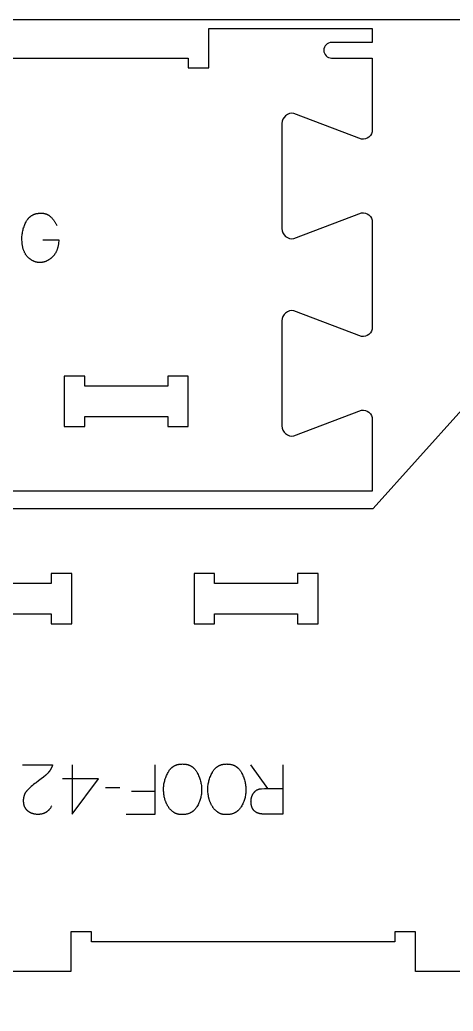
# Model space of a CAD drawing. Extents: x 0 to 4485, y 0 to 17041.
# Drawn here: x 990 to 1254, y 11293 to 11896 of the extents above; entities that cross this region are included whole.
import ezdxf

# ---------------------------------------------------------------- set-up
doc = ezdxf.new("R2010")
doc.units = 0
for name, color, linetype in [('0_SHEET_SPRUCEPLY_2440X122', 1, 'CONTINUOUS'), ('1_ANYTOOL_1MMDEEP_LABELS_S', 2, 'CONTINUOUS'), ('3_ANYTOOL_CUTTHROUGH_INSID', 4, 'CONTINUOUS'), ('4_ANYTOOL_CUTTHROUGH_OUTSI', 5, 'CONTINUOUS')]:
    doc.layers.add(name, color=color, linetype=linetype)

msp = doc.modelspace()

# ---------------------------------------------------------------- linework, layer by layer
at = {"layer": '0_SHEET_SPRUCEPLY_2440X122'}
msp.add_lwpolyline([(371.7, 11895.62), (371.7, 10675.62), (2811.7, 10675.62), (2811.7, 11895.62)], close=True, dxfattribs=at)
at = {"layer": '1_ANYTOOL_1MMDEEP_LABELS_S', "color": 2}
for points in [[(1004.24, 11761.84), (1014.01, 11761.8), (1013.98, 11760.97), (1013.91, 11760.17), (1013.87, 11759.78), (1013.83, 11759.39), (1013.77, 11759.01), (1013.71, 11758.64), (1013.65, 11758.27), (1013.57, 11757.91), (1013.49, 11757.55), (1013.41, 11757.21), (1013.32, 11756.86), (1013.22, 11756.53), (1013.11, 11756.2), (1013, 11755.88), (1012.88, 11755.56), (1012.75, 11755.25), (1012.62, 11754.94), (1012.48, 11754.65), (1012.34, 11754.35), (1012.18, 11754.07), (1012.03, 11753.79), (1011.86, 11753.52), (1011.69, 11753.25), (1011.51, 11752.99), (1011.33, 11752.73), (1011.13, 11752.49), (1010.94, 11752.24), (1010.73, 11752.01), (1010.52, 11751.78), (1010.3, 11751.56), (1010.08, 11751.34), (1009.86, 11751.13), (1009.63, 11750.93), (1009.41, 11750.73), (1009.18, 11750.54), (1008.96, 11750.36), (1008.73, 11750.19), (1008.5, 11750.02), (1008.27, 11749.86), (1008.03, 11749.7), (1007.8, 11749.55), (1007.56, 11749.41), (1007.33, 11749.27), (1007.09, 11749.15), (1006.85, 11749.03), (1006.61, 11748.91), (1006.37, 11748.8), (1006.13, 11748.7), (1005.89, 11748.61), (1005.64, 11748.52), (1005.39, 11748.44), (1005.15, 11748.37), (1004.9, 11748.3), (1004.65, 11748.24), (1004.4, 11748.19), (1004.15, 11748.14), (1003.89, 11748.1), (1003.64, 11748.07), (1003.38, 11748.04), (1003.13, 11748.02), (1002.87, 11748.01), (1002.61, 11748), (1002.35, 11748), (1002.09, 11748.01), (1001.84, 11748.02), (1001.58, 11748.05), (1001.33, 11748.07), (1001.08, 11748.11), (1000.83, 11748.15), (1000.58, 11748.2), (1000.33, 11748.26), (1000.08, 11748.33), (999.84, 11748.4), (999.59, 11748.47), (999.35, 11748.56), (999.11, 11748.65), (998.87, 11748.75), (998.64, 11748.86), (998.4, 11748.97), (998.16, 11749.09), (997.93, 11749.22), (997.7, 11749.35), (997.47, 11749.49), (997.24, 11749.64), (997.01, 11749.8), (996.78, 11749.96), (996.56, 11750.13), (996.34, 11750.31), (996.11, 11750.49), (995.89, 11750.68), (995.67, 11750.88), (995.46, 11751.08), (995.24, 11751.3), (995.02, 11751.51), (994.81, 11751.74), (994.61, 11751.97), (994.41, 11752.22), (994.22, 11752.46), (994.04, 11752.72), (993.86, 11752.99), (993.69, 11753.26), (993.52, 11753.54), (993.37, 11753.82), (993.22, 11754.12), (993.07, 11754.42), (992.94, 11754.73), (992.8, 11755.05), (992.68, 11755.37), (992.56, 11755.71), (992.45, 11756.05), (992.35, 11756.39), (992.25, 11756.75), (992.16, 11757.11), (992.08, 11757.48), (992, 11757.86), (991.93, 11758.25), (991.87, 11758.64), (991.81, 11759.04), (991.76, 11759.45), (991.72, 11759.87), (991.65, 11760.73), (991.61, 11761.61), (991.6, 11762.53), (991.61, 11763.21), (991.64, 11763.88), (991.69, 11764.56), (991.76, 11765.22), (991.86, 11765.89), (991.97, 11766.55), (992.11, 11767.21), (992.27, 11767.87), (992.44, 11768.52), (992.64, 11769.17), (992.86, 11769.82), (993.1, 11770.46), (993.36, 11771.1), (993.65, 11771.74), (993.95, 11772.38), (994.27, 11773.01), (994.45, 11773.32), (994.62, 11773.62), (994.81, 11773.91), (995, 11774.19), (995.2, 11774.46), (995.3, 11774.59), (995.41, 11774.72), (995.51, 11774.85), (995.62, 11774.97), (995.73, 11775.09), (995.84, 11775.21), (995.96, 11775.33), (996.07, 11775.44), (996.19, 11775.55), (996.31, 11775.66), (996.43, 11775.77), (996.55, 11775.87), (996.67, 11775.98), (996.8, 11776.08), (996.93, 11776.17), (997.06, 11776.27), (997.19, 11776.36), (997.32, 11776.45), (997.45, 11776.54), (997.59, 11776.62), (997.73, 11776.7), (997.87, 11776.78), (998.01, 11776.86), (998.15, 11776.94), (998.3, 11777.01), (998.45, 11777.08), (998.6, 11777.15), (998.75, 11777.21), (998.9, 11777.27), (999.05, 11777.33), (999.21, 11777.39), (999.37, 11777.45), (999.69, 11777.55), (1000.02, 11777.64), (1000.35, 11777.73), (1000.7, 11777.8), (1001.05, 11777.87), (1001.4, 11777.92), (1001.77, 11777.96), (1002.14, 11778), (1002.52, 11778.02), (1002.9, 11778.04), (1003.3, 11778.04), (1003.52, 11778.04), (1003.74, 11778.03), (1003.96, 11778.02), (1004.17, 11778.01), (1004.39, 11777.99), (1004.6, 11777.96), (1004.81, 11777.93), (1005.01, 11777.9), (1005.21, 11777.86), (1005.41, 11777.82), (1005.61, 11777.77), (1005.81, 11777.72), (1006, 11777.67), (1006.19, 11777.61), (1006.37, 11777.54), (1006.56, 11777.48), (1006.74, 11777.4), (1006.92, 11777.32), (1007.1, 11777.24), (1007.27, 11777.16), (1007.44, 11777.06), (1007.61, 11776.97), (1007.77, 11776.87), (1007.94, 11776.77), (1008.1, 11776.66), (1008.25, 11776.54), (1008.41, 11776.43), (1008.56, 11776.3), (1008.71, 11776.18), (1008.86, 11776.05), (1009, 11775.91), (1009.15, 11775.77), (1009.42, 11775.49), (1009.7, 11775.19), (1009.96, 11774.9), (1010.22, 11774.6), (1010.47, 11774.29), (1010.72, 11773.98), (1010.95, 11773.67), (1011.19, 11773.35), (1011.41, 11773.03), (1011.63, 11772.7), (1011.84, 11772.36), (1012.05, 11772.03), (1012.25, 11771.68), (1012.44, 11771.34), (1012.63, 11770.99), (1012.81, 11770.63)], [(991.95, 11442.51), (1010.25, 11442.47), (1010.11, 11442.01), (1010.03, 11441.79), (1009.95, 11441.57), (1009.86, 11441.35), (1009.77, 11441.13), (1009.68, 11440.92), (1009.58, 11440.7), (1009.48, 11440.49), (1009.38, 11440.29), (1009.27, 11440.08), (1009.16, 11439.88), (1009.05, 11439.68), (1008.93, 11439.48), (1008.81, 11439.28), (1008.68, 11439.09), (1008.56, 11438.9), (1008.42, 11438.71), (1008.29, 11438.52), (1008.15, 11438.34), (1008.01, 11438.16), (1007.86, 11437.98), (1007.71, 11437.8), (1007.56, 11437.63), (1007.4, 11437.46), (1007.24, 11437.29), (1007.08, 11437.12), (1006.91, 11436.95), (1006.74, 11436.79), (1006.56, 11436.63), (1006.2, 11436.32), (1004.73, 11435.1), (1003.24, 11433.91), (1001.73, 11432.76), (1000.2, 11431.63), (999.45, 11431.07), (998.72, 11430.5), (998, 11429.92), (997.32, 11429.33), (996.65, 11428.74), (996, 11428.14), (995.38, 11427.53), (994.78, 11426.91), (994.64, 11426.76), (994.5, 11426.6), (994.36, 11426.44), (994.23, 11426.27), (994.1, 11426.11), (993.98, 11425.94), (993.86, 11425.77), (993.75, 11425.6), (993.64, 11425.42), (993.54, 11425.25), (993.44, 11425.07), (993.35, 11424.89), (993.26, 11424.7), (993.17, 11424.52), (993.09, 11424.33), (993.01, 11424.14), (992.94, 11423.94), (992.88, 11423.75), (992.81, 11423.55), (992.76, 11423.35), (992.7, 11423.15), (992.66, 11422.95), (992.61, 11422.74), (992.57, 11422.53), (992.54, 11422.32), (992.51, 11422.11), (992.48, 11421.89), (992.46, 11421.68), (992.45, 11421.46), (992.43, 11421.23), (992.43, 11421.01), (992.42, 11420.78), (992.43, 11420.53), (992.43, 11420.29), (992.45, 11420.05), (992.46, 11419.81), (992.49, 11419.57), (992.51, 11419.34), (992.55, 11419.11), (992.58, 11418.89), (992.62, 11418.67), (992.67, 11418.45), (992.72, 11418.24), (992.78, 11418.03), (992.84, 11417.83), (992.91, 11417.63), (992.98, 11417.43), (993.06, 11417.24), (993.14, 11417.05), (993.22, 11416.86), (993.32, 11416.68), (993.41, 11416.5), (993.51, 11416.33), (993.62, 11416.16), (993.73, 11415.99), (993.85, 11415.83), (993.97, 11415.67), (994.09, 11415.51), (994.22, 11415.36), (994.36, 11415.21), (994.5, 11415.07), (994.65, 11414.93), (994.8, 11414.79), (994.95, 11414.66), (995.11, 11414.53), (995.27, 11414.4), (995.44, 11414.28), (995.61, 11414.16), (995.78, 11414.05), (995.95, 11413.94), (996.12, 11413.84), (996.3, 11413.74), (996.48, 11413.64), (996.66, 11413.55), (996.85, 11413.46), (997.04, 11413.38), (997.23, 11413.3), (997.42, 11413.22), (997.62, 11413.15), (997.81, 11413.08), (998.01, 11413.02), (998.22, 11412.96), (998.42, 11412.9), (998.63, 11412.85), (998.84, 11412.8), (999.06, 11412.76), (999.27, 11412.72), (999.49, 11412.69), (999.72, 11412.66), (999.94, 11412.63), (1000.17, 11412.61), (1000.4, 11412.59), (1000.63, 11412.57), (1000.86, 11412.56), (1001.34, 11412.56), (1001.71, 11412.56), (1002.07, 11412.58), (1002.42, 11412.6), (1002.77, 11412.64), (1003.11, 11412.68), (1003.44, 11412.73), (1003.77, 11412.8), (1004.09, 11412.87), (1004.4, 11412.96), (1004.56, 11413), (1004.71, 11413.05), (1004.86, 11413.1), (1005.01, 11413.16), (1005.16, 11413.21), (1005.3, 11413.27), (1005.45, 11413.33), (1005.59, 11413.4), (1005.73, 11413.46), (1005.87, 11413.53), (1006.01, 11413.6), (1006.15, 11413.68), (1006.28, 11413.75), (1006.42, 11413.83), (1006.55, 11413.91), (1006.68, 11413.99), (1006.81, 11414.08), (1006.93, 11414.17), (1007.06, 11414.26), (1007.18, 11414.35), (1007.31, 11414.45), (1007.43, 11414.55), (1007.54, 11414.65), (1007.66, 11414.75), (1007.78, 11414.86), (1007.89, 11414.97), (1008, 11415.08), (1008.11, 11415.19), (1008.22, 11415.31), (1008.33, 11415.42), (1008.44, 11415.54), (1008.54, 11415.67), (1008.74, 11415.92), (1008.94, 11416.19), (1009.13, 11416.46), (1009.31, 11416.74), (1009.49, 11417.04), (1009.66, 11417.34), (1009.82, 11417.66)], [(1022.17, 11442.56), (1022.12, 11412.51), (1038.15, 11433.9)], [(1055.08, 11412.56), (1072.74, 11412.56), (1072.74, 11442.56)], [(1141.35, 11428.11), (1130.9, 11442.6)], [(1150.35, 11442.56), (1150.35, 11412.56), (1139, 11412.56), (1138.51, 11412.56), (1138.03, 11412.59), (1137.8, 11412.6), (1137.57, 11412.62), (1137.35, 11412.65), (1137.13, 11412.68), (1136.91, 11412.71), (1136.7, 11412.75), (1136.49, 11412.79), (1136.29, 11412.83), (1136.09, 11412.88), (1135.89, 11412.93), (1135.7, 11412.99), (1135.51, 11413.05), (1135.32, 11413.11), (1135.14, 11413.18), (1134.97, 11413.25), (1134.79, 11413.32), (1134.62, 11413.4), (1134.46, 11413.48), (1134.3, 11413.57), (1134.14, 11413.66), (1133.98, 11413.75), (1133.84, 11413.85), (1133.69, 11413.95), (1133.55, 11414.06), (1133.41, 11414.17), (1133.27, 11414.28), (1133.14, 11414.4), (1133.02, 11414.52), (1132.9, 11414.64), (1132.78, 11414.77), (1132.66, 11414.9), (1132.55, 11415.04), (1132.44, 11415.18), (1132.34, 11415.32), (1132.24, 11415.47), (1132.15, 11415.62), (1132.05, 11415.77), (1131.97, 11415.93), (1131.88, 11416.1), (1131.8, 11416.26), (1131.73, 11416.43), (1131.66, 11416.61), (1131.59, 11416.79), (1131.52, 11416.97), (1131.46, 11417.15), (1131.41, 11417.34), (1131.35, 11417.54), (1131.31, 11417.73), (1131.26, 11417.93), (1131.22, 11418.14), (1131.18, 11418.35), (1131.15, 11418.56), (1131.12, 11418.78), (1131.09, 11419), (1131.07, 11419.22), (1131.06, 11419.45), (1131.03, 11419.92), (1131.02, 11420.4), (1131.03, 11420.57), (1131.03, 11420.75), (1131.04, 11420.92), (1131.05, 11421.1), (1131.07, 11421.27), (1131.09, 11421.44), (1131.11, 11421.61), (1131.14, 11421.78), (1131.17, 11421.95), (1131.2, 11422.12), (1131.24, 11422.29), (1131.27, 11422.45), (1131.32, 11422.62), (1131.37, 11422.78), (1131.42, 11422.95), (1131.47, 11423.11), (1131.53, 11423.27), (1131.59, 11423.43), (1131.65, 11423.59), (1131.72, 11423.75), (1131.79, 11423.91), (1131.87, 11424.06), (1131.94, 11424.22), (1132.03, 11424.38), (1132.11, 11424.53), (1132.2, 11424.68), (1132.29, 11424.84), (1132.39, 11424.99), (1132.49, 11425.14), (1132.59, 11425.29), (1132.69, 11425.44), (1132.8, 11425.58), (1132.92, 11425.73), (1133.03, 11425.87), (1133.15, 11426.01), (1133.27, 11426.14), (1133.39, 11426.27), (1133.51, 11426.39), (1133.64, 11426.51), (1133.77, 11426.62), (1133.9, 11426.73), (1134.03, 11426.84), (1134.17, 11426.94), (1134.31, 11427.03), (1134.45, 11427.12), (1134.59, 11427.21), (1134.74, 11427.29), (1134.89, 11427.37), (1135.04, 11427.45), (1135.19, 11427.52), (1135.35, 11427.58), (1135.5, 11427.64), (1135.66, 11427.7), (1135.83, 11427.75), (1135.99, 11427.8), (1136.16, 11427.84), (1136.33, 11427.88), (1136.5, 11427.91), (1136.67, 11427.94), (1136.85, 11427.97), (1137.03, 11427.99), (1137.21, 11428.01), (1137.4, 11428.02), (1139.32, 11428.09), (1141.35, 11428.11), (1150.31, 11428.11)], [(1038.15, 11433.9), (1016.38, 11433.9)], [(1042.44, 11428.67), (1051.22, 11428.76)], [(1058.25, 11426.53), (1072.74, 11426.53)]]:
    msp.add_lwpolyline(points, dxfattribs=at)
for points in [[(1088.94, 11412.21), (1088.57, 11412.22), (1088.2, 11412.24), (1087.85, 11412.26), (1087.5, 11412.3), (1087.32, 11412.33), (1087.15, 11412.36), (1086.98, 11412.39), (1086.82, 11412.42), (1086.65, 11412.46), (1086.49, 11412.5), (1086.32, 11412.54), (1086.16, 11412.58), (1086.01, 11412.63), (1085.85, 11412.68), (1085.69, 11412.73), (1085.54, 11412.79), (1085.39, 11412.85), (1085.24, 11412.91), (1085.09, 11412.98), (1084.95, 11413.04), (1084.8, 11413.11), (1084.66, 11413.19), (1084.52, 11413.27), (1084.38, 11413.34), (1084.24, 11413.43), (1084.11, 11413.51), (1083.97, 11413.6), (1083.84, 11413.69), (1083.58, 11413.88), (1083.33, 11414.07), (1083.08, 11414.27), (1082.84, 11414.48), (1082.6, 11414.69), (1082.37, 11414.91), (1082.15, 11415.14), (1081.93, 11415.37), (1081.71, 11415.61), (1081.51, 11415.85), (1081.31, 11416.1), (1081.11, 11416.35), (1080.92, 11416.62), (1080.74, 11416.89), (1080.56, 11417.16), (1080.39, 11417.44), (1080.22, 11417.73), (1080.06, 11418.02), (1079.91, 11418.31), (1079.76, 11418.61), (1079.62, 11418.91), (1079.48, 11419.21), (1079.35, 11419.52), (1079.22, 11419.83), (1079.1, 11420.15), (1078.99, 11420.46), (1078.88, 11420.79), (1078.77, 11421.11), (1078.68, 11421.44), (1078.58, 11421.78), (1078.5, 11422.11), (1078.42, 11422.46), (1078.27, 11423.14), (1078.15, 11423.81), (1078.04, 11424.48), (1077.95, 11425.14), (1077.88, 11425.8), (1077.84, 11426.45), (1077.81, 11427.09), (1077.8, 11427.73), (1077.81, 11428.36), (1077.84, 11429), (1077.89, 11429.64), (1077.97, 11430.28), (1078.07, 11430.91), (1078.18, 11431.55), (1078.33, 11432.19), (1078.49, 11432.83), (1078.67, 11433.46), (1078.88, 11434.1), (1079.1, 11434.74), (1079.35, 11435.38), (1079.62, 11436.01), (1079.91, 11436.65), (1080.23, 11437.29), (1080.56, 11437.93), (1080.74, 11438.24), (1080.92, 11438.54), (1081.11, 11438.84), (1081.3, 11439.12), (1081.5, 11439.4), (1081.71, 11439.66), (1081.92, 11439.91), (1082.14, 11440.16), (1082.25, 11440.28), (1082.37, 11440.39), (1082.48, 11440.51), (1082.6, 11440.62), (1082.72, 11440.72), (1082.84, 11440.83), (1082.96, 11440.93), (1083.08, 11441.03), (1083.21, 11441.13), (1083.33, 11441.23), (1083.46, 11441.32), (1083.59, 11441.41), (1083.72, 11441.5), (1083.85, 11441.59), (1083.99, 11441.67), (1084.12, 11441.75), (1084.26, 11441.83), (1084.4, 11441.91), (1084.54, 11441.98), (1084.68, 11442.05), (1084.82, 11442.12), (1084.97, 11442.19), (1085.12, 11442.25), (1085.26, 11442.31), (1085.41, 11442.37), (1085.56, 11442.42), (1085.72, 11442.48), (1085.87, 11442.53), (1086.18, 11442.62), (1086.5, 11442.71), (1086.83, 11442.78), (1087.16, 11442.85), (1087.5, 11442.9), (1087.84, 11442.95), (1088.19, 11442.98), (1088.55, 11443.01), (1088.91, 11443.02), (1089.28, 11443.03), (1089.66, 11443.02), (1090.04, 11443.01), (1090.41, 11442.98), (1090.77, 11442.95), (1091.13, 11442.9), (1091.48, 11442.84), (1091.82, 11442.78), (1092.15, 11442.7), (1092.48, 11442.62), (1092.81, 11442.52), (1092.97, 11442.47), (1093.12, 11442.41), (1093.28, 11442.36), (1093.43, 11442.3), (1093.58, 11442.24), (1093.73, 11442.17), (1093.88, 11442.1), (1094.03, 11442.03), (1094.18, 11441.96), (1094.32, 11441.89), (1094.46, 11441.81), (1094.6, 11441.73), (1094.74, 11441.65), (1094.88, 11441.56), (1095.01, 11441.48), (1095.15, 11441.39), (1095.28, 11441.29), (1095.41, 11441.2), (1095.54, 11441.1), (1095.67, 11441), (1095.79, 11440.9), (1095.91, 11440.79), (1096.04, 11440.69), (1096.16, 11440.58), (1096.28, 11440.46), (1096.39, 11440.35), (1096.51, 11440.23), (1096.62, 11440.11), (1096.73, 11439.99), (1096.85, 11439.86), (1097.06, 11439.6), (1097.27, 11439.34), (1097.47, 11439.06), (1097.67, 11438.77), (1097.86, 11438.47), (1098.04, 11438.16), (1098.22, 11437.84), (1098.55, 11437.19), (1098.87, 11436.54), (1099.16, 11435.89), (1099.43, 11435.25), (1099.68, 11434.6), (1099.9, 11433.95), (1100.11, 11433.3), (1100.29, 11432.64), (1100.45, 11431.99), (1100.59, 11431.34), (1100.71, 11430.69), (1100.81, 11430.04), (1100.88, 11429.39), (1100.94, 11428.73), (1100.97, 11428.08), (1100.98, 11427.43), (1100.97, 11426.73), (1100.94, 11426.05), (1100.88, 11425.36), (1100.8, 11424.69), (1100.7, 11424.02), (1100.58, 11423.35), (1100.43, 11422.7), (1100.26, 11422.04), (1100.07, 11421.4), (1099.85, 11420.76), (1099.61, 11420.12), (1099.35, 11419.49), (1099.07, 11418.87), (1098.77, 11418.25), (1098.44, 11417.64), (1098.09, 11417.03), (1097.91, 11416.74), (1097.71, 11416.45), (1097.52, 11416.17), (1097.31, 11415.9), (1097.1, 11415.64), (1096.89, 11415.4), (1096.66, 11415.16), (1096.43, 11414.92), (1096.31, 11414.81), (1096.2, 11414.7), (1096.07, 11414.6), (1095.95, 11414.49), (1095.83, 11414.39), (1095.7, 11414.29), (1095.58, 11414.19), (1095.45, 11414.1), (1095.32, 11414), (1095.18, 11413.91), (1095.05, 11413.82), (1094.91, 11413.74), (1094.78, 11413.65), (1094.64, 11413.57), (1094.5, 11413.49), (1094.36, 11413.42), (1094.21, 11413.34), (1094.07, 11413.27), (1093.77, 11413.14), (1093.47, 11413.01), (1093.16, 11412.89), (1092.84, 11412.78), (1092.52, 11412.68), (1092.19, 11412.59), (1091.86, 11412.51), (1091.52, 11412.44), (1091.17, 11412.38), (1090.81, 11412.33), (1090.45, 11412.29), (1090.08, 11412.25), (1089.71, 11412.23), (1089.33, 11412.22)], [(1115.9, 11412.21), (1115.52, 11412.22), (1115.16, 11412.24), (1114.8, 11412.26), (1114.45, 11412.3), (1114.28, 11412.33), (1114.11, 11412.36), (1113.94, 11412.39), (1113.77, 11412.42), (1113.61, 11412.46), (1113.44, 11412.5), (1113.28, 11412.54), (1113.12, 11412.58), (1112.96, 11412.63), (1112.81, 11412.68), (1112.65, 11412.73), (1112.5, 11412.79), (1112.35, 11412.85), (1112.2, 11412.91), (1112.05, 11412.98), (1111.9, 11413.04), (1111.76, 11413.11), (1111.62, 11413.19), (1111.47, 11413.27), (1111.34, 11413.34), (1111.2, 11413.43), (1111.06, 11413.51), (1110.93, 11413.6), (1110.8, 11413.69), (1110.54, 11413.88), (1110.28, 11414.07), (1110.04, 11414.27), (1109.79, 11414.48), (1109.56, 11414.69), (1109.33, 11414.91), (1109.1, 11415.14), (1108.88, 11415.37), (1108.67, 11415.61), (1108.46, 11415.85), (1108.26, 11416.1), (1108.07, 11416.35), (1107.88, 11416.62), (1107.7, 11416.89), (1107.52, 11417.16), (1107.35, 11417.44), (1107.18, 11417.73), (1107.02, 11418.02), (1106.87, 11418.31), (1106.72, 11418.61), (1106.57, 11418.91), (1106.44, 11419.21), (1106.3, 11419.52), (1106.18, 11419.83), (1106.06, 11420.15), (1105.94, 11420.46), (1105.83, 11420.79), (1105.73, 11421.11), (1105.63, 11421.44), (1105.54, 11421.78), (1105.46, 11422.11), (1105.37, 11422.46), (1105.23, 11423.14), (1105.1, 11423.81), (1105, 11424.48), (1104.91, 11425.14), (1104.84, 11425.8), (1104.79, 11426.45), (1104.76, 11427.09), (1104.75, 11427.73), (1104.76, 11428.36), (1104.8, 11429), (1104.85, 11429.64), (1104.93, 11430.28), (1105.02, 11430.91), (1105.14, 11431.55), (1105.28, 11432.19), (1105.44, 11432.83), (1105.63, 11433.46), (1105.83, 11434.1), (1106.06, 11434.74), (1106.31, 11435.38), (1106.58, 11436.01), (1106.87, 11436.65), (1107.18, 11437.29), (1107.52, 11437.93), (1107.69, 11438.24), (1107.88, 11438.54), (1108.06, 11438.84), (1108.26, 11439.12), (1108.46, 11439.4), (1108.67, 11439.66), (1108.88, 11439.91), (1109.1, 11440.16), (1109.21, 11440.28), (1109.33, 11440.39), (1109.44, 11440.51), (1109.56, 11440.62), (1109.68, 11440.72), (1109.8, 11440.83), (1109.92, 11440.93), (1110.04, 11441.03), (1110.16, 11441.13), (1110.29, 11441.23), (1110.42, 11441.32), (1110.55, 11441.41), (1110.68, 11441.5), (1110.81, 11441.59), (1110.94, 11441.67), (1111.08, 11441.75), (1111.22, 11441.83), (1111.36, 11441.91), (1111.5, 11441.98), (1111.64, 11442.05), (1111.78, 11442.12), (1111.93, 11442.19), (1112.07, 11442.25), (1112.22, 11442.31), (1112.37, 11442.37), (1112.52, 11442.42), (1112.67, 11442.48), (1112.83, 11442.53), (1113.14, 11442.62), (1113.46, 11442.71), (1113.79, 11442.78), (1114.12, 11442.85), (1114.46, 11442.9), (1114.8, 11442.95), (1115.15, 11442.98), (1115.51, 11443.01), (1115.87, 11443.02), (1116.24, 11443.03), (1116.62, 11443.02), (1117, 11443.01), (1117.37, 11442.98), (1117.73, 11442.95), (1118.08, 11442.9), (1118.43, 11442.84), (1118.78, 11442.78), (1119.11, 11442.7), (1119.44, 11442.62), (1119.76, 11442.52), (1119.92, 11442.47), (1120.08, 11442.41), (1120.23, 11442.36), (1120.39, 11442.3), (1120.54, 11442.24), (1120.69, 11442.17), (1120.84, 11442.1), (1120.99, 11442.03), (1121.13, 11441.96), (1121.28, 11441.89), (1121.42, 11441.81), (1121.56, 11441.73), (1121.7, 11441.65), (1121.83, 11441.56), (1121.97, 11441.48), (1122.1, 11441.39), (1122.24, 11441.29), (1122.37, 11441.2), (1122.5, 11441.1), (1122.62, 11441), (1122.75, 11440.9), (1122.87, 11440.79), (1122.99, 11440.69), (1123.11, 11440.58), (1123.23, 11440.46), (1123.35, 11440.35), (1123.47, 11440.23), (1123.58, 11440.11), (1123.69, 11439.99), (1123.8, 11439.86), (1124.02, 11439.6), (1124.23, 11439.34), (1124.43, 11439.06), (1124.63, 11438.77), (1124.82, 11438.47), (1125, 11438.16), (1125.17, 11437.84), (1125.51, 11437.19), (1125.82, 11436.54), (1126.11, 11435.89), (1126.38, 11435.25), (1126.63, 11434.6), (1126.86, 11433.95), (1127.06, 11433.3), (1127.25, 11432.64), (1127.41, 11431.99), (1127.55, 11431.34), (1127.67, 11430.69), (1127.77, 11430.04), (1127.84, 11429.39), (1127.9, 11428.73), (1127.93, 11428.08), (1127.94, 11427.43), (1127.93, 11426.73), (1127.89, 11426.05), (1127.84, 11425.36), (1127.76, 11424.69), (1127.66, 11424.02), (1127.53, 11423.35), (1127.39, 11422.7), (1127.22, 11422.04), (1127.02, 11421.4), (1126.81, 11420.76), (1126.57, 11420.12), (1126.31, 11419.49), (1126.03, 11418.87), (1125.72, 11418.25), (1125.4, 11417.64), (1125.05, 11417.03), (1124.86, 11416.74), (1124.67, 11416.45), (1124.47, 11416.17), (1124.27, 11415.9), (1124.06, 11415.64), (1123.84, 11415.4), (1123.62, 11415.16), (1123.39, 11414.92), (1123.27, 11414.81), (1123.15, 11414.7), (1123.03, 11414.6), (1122.91, 11414.49), (1122.79, 11414.39), (1122.66, 11414.29), (1122.53, 11414.19), (1122.4, 11414.1), (1122.27, 11414), (1122.14, 11413.91), (1122.01, 11413.82), (1121.87, 11413.74), (1121.73, 11413.65), (1121.59, 11413.57), (1121.45, 11413.49), (1121.31, 11413.42), (1121.17, 11413.34), (1121.02, 11413.27), (1120.73, 11413.14), (1120.42, 11413.01), (1120.12, 11412.89), (1119.8, 11412.78), (1119.48, 11412.68), (1119.15, 11412.59), (1118.81, 11412.51), (1118.47, 11412.44), (1118.12, 11412.38), (1117.77, 11412.33), (1117.41, 11412.29), (1117.04, 11412.25), (1116.67, 11412.23), (1116.28, 11412.22)]]:
    msp.add_lwpolyline(points, close=True, dxfattribs=at)
at = {"layer": '3_ANYTOOL_CUTTHROUGH_INSID', "color": 4}
for points in [[(1055.11, 11654.37), (1080.36, 11654.37), (1080.36, 11648.37), (1092.86, 11648.37), (1092.86, 11678.87), (1080.36, 11678.87), (1080.36, 11672.87), (1029.86, 11672.87), (1029.86, 11678.87), (1017.36, 11678.87), (1017.36, 11648.37), (1029.86, 11648.37), (1029.86, 11654.37)], [(1021.91, 11528.37), (1021.91, 11558.87), (1009.41, 11558.87), (1009.41, 11552.87), (958.91, 11552.87), (958.91, 11558.87), (946.41, 11558.87), (946.41, 11528.37), (958.91, 11528.37), (958.91, 11534.37), (1009.41, 11534.37), (1009.41, 11528.37)], [(1134.16, 11534.37), (1159.41, 11534.37), (1159.41, 11528.37), (1171.91, 11528.37), (1171.91, 11558.87), (1159.41, 11558.87), (1159.41, 11552.87), (1108.91, 11552.87), (1108.91, 11558.87), (1096.41, 11558.87), (1096.41, 11528.37), (1108.91, 11528.37), (1108.91, 11534.37)]]:
    msp.add_lwpolyline(points, close=True, dxfattribs=at)
at = {"layer": '4_ANYTOOL_CUTTHROUGH_OUTSI', "color": 5}
msp.add_lwpolyline([(954.86, 11872.37), (1055.11, 11872.37), (1092.86, 11872.37), (1092.86, 11866.37), (1105.36, 11866.37), (1105.36, 11890.37), (1204.86, 11890.37), (1204.86, 11881.87), (1180.11, 11881.87), (1180.11, 11881.87, 1), (1180.11, 11872.37), (1204.86, 11872.37), (1204.86, 11828.7), (1204.86, 11828.7, -0.220464), (1202.83, 11824.31, -0.219335), (1198.19, 11823.02), (1157.19, 11838.69), (1157.16, 11838.7), (1157.14, 11838.7), (1157.14, 11838.7, 0.463455), (1149.86, 11832.53), (1149.86, 11768.7, 0.463455), (1157.14, 11762.54), (1157.16, 11762.54), (1157.19, 11762.55), (1198.19, 11778.21), (1198.19, 11778.21, -0.219335), (1202.83, 11776.92, -0.220464), (1204.86, 11772.53), (1204.86, 11708.7, -0.220464), (1202.83, 11704.31, -0.219335), (1198.19, 11703.02), (1157.19, 11718.69), (1157.16, 11718.7), (1157.14, 11718.7), (1157.14, 11718.7, 0.463455), (1149.86, 11712.53), (1149.86, 11648.7, 0.220464), (1152.07, 11643.93, 0.220464), (1157.14, 11642.54), (1157.16, 11642.54), (1157.19, 11642.55), (1198.19, 11658.21), (1198.19, 11658.21, -0.219335), (1202.83, 11656.92, -0.220464), (1204.86, 11652.53), (1204.86, 11608.87), (1055.11, 11608.87), (755.11, 11608.87)], format="xyb", dxfattribs=at)
for points in [[(834.16, 11598.37), (1134.16, 11598.37), (1205.11, 11598.37), (1205.22, 11598.37), (1205.3, 11598.45), (1313.42, 11718.53)], [(1311.72, 11316.87), (1231.12, 11316.87), (1231.12, 11340.62), (1231.12, 11340.87), (1230.87, 11340.87), (1218.87, 11340.87), (1218.62, 11340.87), (1218.62, 11334.87), (1134.16, 11334.87), (1033.91, 11334.87), (1033.91, 11340.87), (1021.41, 11340.87), (1021.41, 11316.87), (946.91, 11316.87)]]:
    msp.add_lwpolyline(points, dxfattribs=at)

doc.saveas('drawing.dxf')
